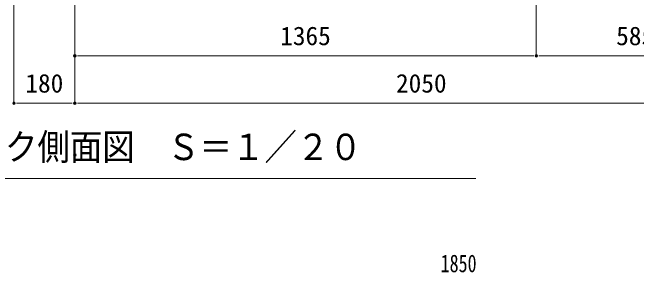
# Model space of a CAD drawing. Units: millimetres, scale not verified. Extents: x -5940 to 5940, y -4200 to 4200.
# Drawn here: x 2707 to 4552, y 45 to 813 of the extents above; entities that cross this region are included whole.
import ezdxf
from ezdxf.enums import TextEntityAlignment as Align

# ---------------------------------------------------------------- set-up
doc = ezdxf.new("R2010")
doc.units = ezdxf.units.MM
doc.header["$LTSCALE"] = 10
doc.header["$PDMODE"] = 32
doc.header["$PDSIZE"] = 2
for name, color, linetype, lineweight in [('0-0_0', 7, 'Continuous', 18), ('0-5_2-5DIM', 3, 'Continuous', 18), ('1-4_2ラック-F寸法', 3, 'Continuous', 18), ('1-A_3-GLEVEL', 5, 'Continuous', 18)]:
    doc.layers.add(name, color=color, linetype=linetype, lineweight=lineweight)
doc.layers.add('1-9_Defpoints', color=7, linetype='Continuous')
doc.styles.add('ＭＳ ゴシック', font='')
doc.styles.get('ＭＳ ゴシック').set_extended_font_data('MS Gothic')

# ---------------------------------------------------------------- blocks, each defined once
blk = doc.blocks.new('_DOT')
at = {"layer": '0-0_0', "lineweight": 9}
for p, q in [((-0.5, 0), (-1, 0)), ((0.25, 0), (-0.25, 0))]:
    blk.add_line(p, q, dxfattribs=at)
blk.add_circle((0, 0), 0.25, dxfattribs=at)
blk = doc.blocks.new('D87')
at = {"layer": '1-9_Defpoints'}
for p in [(10780.87, 5472.79), (10195.87, 5074.88), (10195.87, 4884.88)]:
    blk.add_point(p, dxfattribs=at)
at = {"layer": '1-A_3-GLEVEL'}
for p, q in [((10780.87, 5447.79), (10780.87, 4884.88)), ((10195.87, 5049.88), (10195.87, 4884.88)), ((10765.87, 4884.88), (10210.87, 4884.88))]:
    blk.add_line(p, q, dxfattribs=at)
at = {"layer": '1-A_3-GLEVEL', "xscale": 15, "yscale": 15, "rotation": 180}
blk.add_blockref('_DOT', (10195.87, 4884.88), dxfattribs=at)
at = {"layer": '1-A_3-GLEVEL', "xscale": 15, "yscale": 15}
blk.add_blockref('_DOT', (10780.87, 4884.88), dxfattribs=at)
at = {"layer": '1-A_3-GLEVEL', "color": 7, "style": 'ＭＳ ゴシック'}
blk.add_text('585', height=54.99, dxfattribs=at).set_placement((10432.12, 4899.88), align=Align.BOTTOM_LEFT)
blk = doc.blocks.new('D88')
at = {"layer": '1-9_Defpoints'}
for p in [(8830.87, 5082.93), (10195.87, 5074.88), (8830.87, 4884.88)]:
    blk.add_point(p, dxfattribs=at)
at = {"layer": '1-A_3-GLEVEL'}
for p, q in [((8830.87, 5057.93), (8830.87, 4884.88)), ((10195.87, 5049.88), (10195.87, 4884.88)), ((10180.87, 4884.88), (8845.87, 4884.88))]:
    blk.add_line(p, q, dxfattribs=at)
at = {"layer": '1-A_3-GLEVEL', "xscale": 15, "yscale": 15, "rotation": 180}
blk.add_blockref('_DOT', (8830.87, 4884.88), dxfattribs=at)
at = {"layer": '1-A_3-GLEVEL', "xscale": 15, "yscale": 15}
blk.add_blockref('_DOT', (10195.87, 4884.88), dxfattribs=at)
at = {"layer": '1-A_3-GLEVEL', "color": 7, "style": 'ＭＳ ゴシック'}
blk.add_text('1365', height=54.99, dxfattribs=at).set_placement((9438.37, 4899.88), align=Align.BOTTOM_LEFT)
blk = doc.blocks.new('D91')
at = {"layer": '1-9_Defpoints'}
blk.add_point((8830.87, 4744.88), dxfattribs=at)
at = {"layer": '1-A_3-GLEVEL'}
for p, q in [((8830.87, 5057.93), (8830.87, 4744.88)), ((10865.87, 4744.88), (8845.87, 4744.88))]:
    blk.add_line(p, q, dxfattribs=at)
at = {"layer": '1-A_3-GLEVEL', "xscale": 15, "yscale": 15, "rotation": 180}
blk.add_blockref('_DOT', (8830.87, 4744.88), dxfattribs=at)
at = {"layer": '1-A_3-GLEVEL', "color": 7, "style": 'ＭＳ ゴシック'}
blk.add_text('2050', height=54.99, dxfattribs=at).set_placement((9780.87, 4759.88), align=Align.BOTTOM_LEFT)
blk = doc.blocks.new('D92')
at = {"layer": '1-9_Defpoints'}
for p in [(8650.87, 5427.93), (8830.87, 5082.93), (8650.87, 4744.88)]:
    blk.add_point(p, dxfattribs=at)
at = {"layer": '1-A_3-GLEVEL'}
for p, q in [((8650.87, 5402.93), (8650.87, 4744.88)), ((8830.87, 5057.93), (8830.87, 4744.88)), ((8815.87, 4744.88), (8665.87, 4744.88))]:
    blk.add_line(p, q, dxfattribs=at)
at = {"layer": '1-A_3-GLEVEL', "xscale": 15, "yscale": 15, "rotation": 180}
blk.add_blockref('_DOT', (8650.87, 4744.88), dxfattribs=at)
at = {"layer": '1-A_3-GLEVEL', "xscale": 15, "yscale": 15}
blk.add_blockref('_DOT', (8830.87, 4744.88), dxfattribs=at)
at = {"layer": '1-A_3-GLEVEL', "color": 7, "style": 'ＭＳ ゴシック'}
blk.add_text('180', height=54.99, dxfattribs=at).set_placement((8684.62, 4759.88), align=Align.BOTTOM_LEFT)

msp = doc.modelspace()

# ---------------------------------------------------------------- linework, layer by layer
at = {"layer": '0-5_2-5DIM'}
msp.add_line((4076.55, 322.92), (2396.55, 322.92), dxfattribs=at)
at = {"layer": '1-4_2ラック-F寸法'}
for start, end in [(0, 180), (180, 0)]:
    msp.add_arc((2890.87, 392.13), 4, start, end, dxfattribs=at)

# ---------------------------------------------------------------- block references
at = {"layer": '1-A_3-GLEVEL'}
for name in ['D87', 'D92', 'D88', 'D91']:
    msp.add_blockref(name, (-5940, -4200), dxfattribs=at)

# ---------------------------------------------------------------- texts
at = {"layer": '0-5_2-5DIM', "color": 7, "style": 'ＭＳ ゴシック'}
for s, height, width, p in [('Ｈラック側面図\u3000Ｓ＝１／２０', 78.15, 0.9, (2396.55, 353.58)), ('1850', 52.1, 0.75, (3972.87, 30.37))]:
    msp.add_text(s, height=height, dxfattribs=dict(at, width=width)).set_placement(p, align=Align.BOTTOM_LEFT)

doc.saveas('drawing.dxf')
